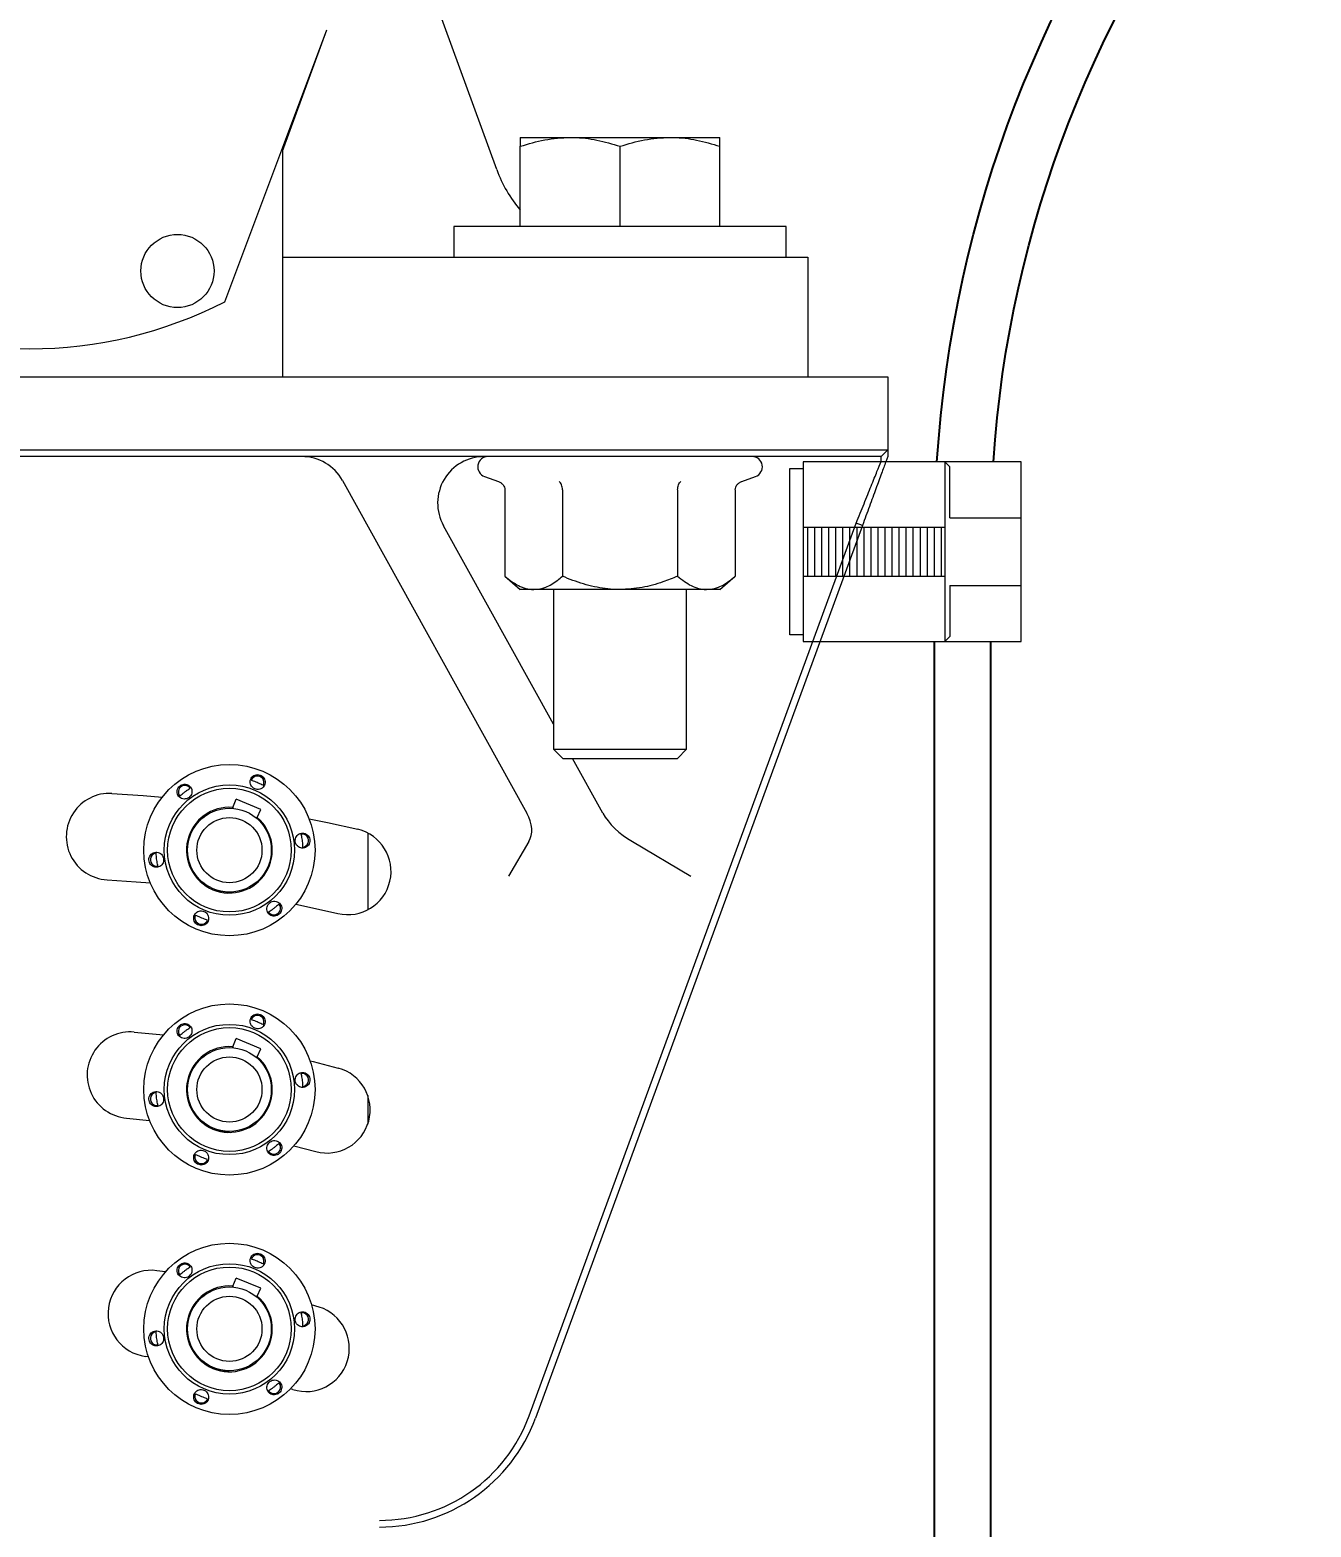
# Model space of a CAD drawing. Header units: feet. Extents: x -17 to 453, y -41 to 31.
# Drawn here: x 60.3412 to 60.6737, y -5.7422 to -5.3535 of the extents above; entities that cross this region are included whole.
import ezdxf
from ezdxf.enums import TextEntityAlignment as Align

# ---------------------------------------------------------------- set-up
doc = ezdxf.new("R2018")
doc.units = ezdxf.units.FT
doc.header["$MEASUREMENT"] = 0
for name, color, linetype in [('E-DETL', 1, 'Continuous'), ('G-ANNO-TEXT', 1, 'Continuous'), ('S-TRACKER TABLE', 252, 'Continuous'), ('STRINGS', 30, 'Continuous')]:
    doc.layers.add(name, color=color, linetype=linetype)
doc.styles.add('NEI-A', font='arial.ttf')
doc.styles.get("Standard").update_dxf_attribs({"font": 'arial.ttf'})

# ---------------------------------------------------------------- blocks, each defined once
blk = doc.blocks.new('DETAIL_TITLE')
at = {"style": 'NEI-A', "flags": 8}
blk.add_attdef('#', text='', height=0.2, dxfattribs=at).set_placement((0.5922, -0.5109), align=Align.MIDDLE_CENTER)
at = {"lineweight": 30, "style": '', "flags": 104}
blk.add_attdef('DETAIL_TITLE', text='', height=0.2, dxfattribs=at).set_placement((0.909896588761212, -0.5251383791434918), align=Align.BOTTOM_LEFT)
at = {"style": 'NEI-A'}
for tag, p in [('SCALE:', (0.9386493124493107, -0.7379200523425924)), ('1"_=_', (1.547398728572484, -0.7379200523425924))]:
    blk.add_attdef(tag, text='', height=0.1, dxfattribs=at).set_placement(p, align=Align.BOTTOM_LEFT)

msp = doc.modelspace()

# ---------------------------------------------------------------- hatches: boundary and pattern name
at = {"layer": 'E-DETL', "linetype": 'Continuous', "lineweight": 0}
h = msp.add_hatch(dxfattribs=at)
h.set_pattern_fill('ANSI31', color=10, scale=0.01461418092242915, angle=225)
h.set_pattern_definition([(270, (58.39113512330738, -0.666932791662532), (0.001826772615303644, -7.41197689068211e-19), [])])
h.paths.add_polyline_path([(60.54186481328389, -5.482638057782981), (60.54186481328389, -5.495330305895933), (60.57866702431036, -5.495330305895933), (60.57866702431036, -5.482638057782981)])

# ---------------------------------------------------------------- linework, layer by layer
at = {"layer": 'E-DETL', "color": 10, "linetype": 'Continuous', "lineweight": 0}
for points in [[(60.54186481328389, -5.510593931002545), (60.53843084242519, -5.510593931002545), (60.53843084242519, -5.467374432676368), (60.54186481328389, -5.467374432676368)], [(60.57866702431036, -5.465688841398637), (60.57866702431036, -5.512279522280277)], [(60.5799343482518, -5.480237303159107), (60.5799343482518, -5.466919815251916), (60.57866702431036, -5.465688841398637)], [(60.54186481328389, -5.482638057782981), (60.57866702431036, -5.482638057782981)], [(60.5799343482518, -5.480237303159107), (60.5984680023393, -5.480237303159107)], [(60.54186481328389, -5.495330305895933), (60.57866702431036, -5.495330305895933)], [(60.5799343482518, -5.497731060519807), (60.5799343482518, -5.511048548426998), (60.57866702431036, -5.512279522280277)], [(60.5799343482518, -5.497731060519807), (60.5984680023393, -5.497731060519807)]]:
    msp.add_lwpolyline(points, dxfattribs=at)
msp.add_lwpolyline([(60.54186481328389, -5.465688841398637), (60.54186481328389, -5.512279522280277), (60.5984680023393, -5.512279522280277), (60.5984680023393, -5.465688841398637)], close=True, dxfattribs=at)
at = {"layer": 'S-TRACKER TABLE', "linetype": 'Continuous', "lineweight": 15}
for p, q in [((60.46234234691562, -5.389801845457218), (60.44680059497631, -5.347101232944532)), ((60.39172850165968, -5.424105112910802), (60.41819840215058, -5.353546800555372)), ((60.40674526952782, -5.385014023816887), (60.41819840215058, -5.353546800555372)), ((60.46845210300972, -5.381446994166661), (60.52023406117586, -5.381446994166661)), ((60.40674526952782, -5.385014023816887), (60.40674526952782, -5.443585343965746)), ((60.46845210300972, -5.404576268814944), (60.46845210300972, -5.383759483146484)), ((60.49434308209278, -5.404576268814944), (60.49434308209278, -5.383759483146484)), ((60.52023406117586, -5.404576268814944), (60.52023406117586, -5.383759483146484)), ((60.45119145028843, -5.404576268814944), (60.45119145028843, -5.412516169066204)), ((60.53749471389715, -5.404576268814944), (60.45119145028843, -5.404576268814944)), ((60.53749471389715, -5.412516169066204), (60.53749471389715, -5.404576268814944)), ((60.40674526952782, -5.412516169066204), (60.54310442603321, -5.412516169066204)), ((60.54310442603321, -5.412516169066204), (60.54310442603321, -5.443585343965746)), ((60.11849236907148, -5.443585343965746), (60.56381720929957, -5.443585343965746)), ((60.56381720929957, -5.443585343965746), (60.56381720929957, -5.464298127232108)), ((60.11849236907148, -5.462572061960948), (60.56381720929957, -5.462572061960948)), ((60.56209114402601, -5.464298127232108), (60.12021843434299, -5.464298127232108)), ((60.56209114402601, -5.464298127232108), (60.56381720929957, -5.462572061960948)), ((60.56209114402601, -5.465588908763247), (60.56209114402601, -5.464298127232108)), ((60.56381720929957, -5.464298127232108), (60.56330498972962, -5.46569637117553)), ((60.56209113874846, -5.465588914674571), (60.56330498972962, -5.46569637117553)), ((60.42227817032747, -5.47052289279305), (60.4701455833635, -5.556877991832393)), ((60.45916182571352, -5.469476323048937), (60.46276346731732, -5.47078721338642)), ((60.52592269686838, -5.47078721338642), (60.52952433847204, -5.469476323048937)), ((60.4644467546059, -5.472945048189275), (60.4644467546059, -5.49536730213165)), ((60.47939491834941, -5.472945048189275), (60.47939491834941, -5.49536730213165)), ((60.50929124583629, -5.472945048189275), (60.50929124583629, -5.49536730213165)), ((60.52423940957966, -5.472945048189275), (60.52423940957966, -5.49536730213165)), ((60.47708242937149, -5.533789443190742), (60.44850715049606, -5.482238275480804)), ((60.47076473612793, -5.713292425154768), (60.55565586595856, -5.481558779953757)), ((60.55727660372582, -5.482152505825423), (60.47238547389725, -5.713886151024521)), ((60.55727660372582, -5.482152505825423), (60.55565586595856, -5.481558779953757)), ((60.4644467546059, -5.49536730213165), (60.46845210300972, -5.498819432676841)), ((60.52023406117586, -5.498819432676841), (60.52423940957966, -5.49536730213165)), ((60.52023406117586, -5.498819432676841), (60.46845210300972, -5.498819432676841)), ((60.47708242937149, -5.498819432676841), (60.47708242937149, -5.540289876905338)), ((60.51160373481407, -5.540289876905338), (60.51160373481407, -5.498819432676841)), ((60.47708242937149, -5.540289876905338), (60.47945404305548, -5.542661490589571)), ((60.47708242937149, -5.540289876905338), (60.51160373481407, -5.540289876905338)), ((60.50923212113008, -5.542661490589571), (60.51160373481407, -5.540289876905338)), ((60.47945404305548, -5.542661490589571), (60.50923212113008, -5.542661490589571)), ((60.48988062086819, -5.556877991832393), (60.48200028555036, -5.542661490589571)), ((60.39380225530689, -5.555368162549864), (60.39467361618298, -5.553266863653804)), ((60.40105127561645, -5.555911534013428), (60.39467361618298, -5.553266863653804)), ((60.39380225530689, -5.555368162549864), (60.39369780608476, -5.555620043302467)), ((60.40017991474024, -5.558012832911402), (60.40105127561645, -5.555911534013428)), ((60.40017991474024, -5.558012832911402), (60.40007546551809, -5.558264713664004)), ((60.42883890501271, -5.562024000853699), (60.42883890501271, -5.581940599462182)), ((60.47064858687385, -5.564266664601356), (60.46538235121872, -5.573206958649068)), ((60.49756883374582, -5.564266664601356), (60.51274644122907, -5.573206958649068)), ((60.39380225530689, -5.61750651234895), (60.39467361618298, -5.615405213452889)), ((60.40105127561645, -5.618049883812513), (60.39467361618298, -5.615405213452889)), ((60.39380225530689, -5.61750651234895), (60.39369780608476, -5.617758393101552)), ((60.40017991474024, -5.620151182710965), (60.40105127561645, -5.618049883812513)), ((60.40017991474024, -5.620151182710965), (60.40007546551809, -5.620403063463567)), ((60.42883890501271, -5.630161099704408), (60.42883890501271, -5.637607289848928)), ((60.36624037475491, -5.636034213154794), (60.37221006955042, -5.636622832326924)), ((60.4096499317576, -5.643252959948394), (60.41534566234679, -5.644719777847837)), ((60.37635458097884, -5.675949103950213), (60.37413439032352, -5.6756404604513)), ((60.39380225530689, -5.679644862148512), (60.39467361618298, -5.677543563252453)), ((60.40105127561645, -5.680188233612077), (60.39467361618298, -5.677543563252453)), ((60.39380225530689, -5.679644862148512), (60.39369780608476, -5.679896742901115)), ((60.40017991474024, -5.68228953251005), (60.40105127561645, -5.680188233612077)), ((60.40017991474024, -5.68228953251005), (60.40007546551809, -5.682541413262653)), ((60.4162421974135, -5.685095098672503), (60.41425639136253, -5.684472245983381)), ((60.37192657618795, -5.697985729160722), (60.37114537065872, -5.69787933823737)), ((60.40943684707146, -5.706477080116375), (60.40882423444086, -5.706283063212095))]:
    msp.add_line(p, q, dxfattribs=at)
at = {"layer": 'S-TRACKER TABLE', "linetype": 'Continuous', "lineweight": 15, "flags": 128}
for points in [[(60.36245454076786, -5.551755304298955), (60.37050482977487, -5.552307829737428), (60.37546353149398, -5.552736148469005)], [(60.41360730177041, -5.5583070793754), (60.41837967885972, -5.559293119716322), (60.42625222262294, -5.561063851819244)], [(60.36116236409433, -5.574156915919112), (60.36872427202275, -5.57467592169491), (60.37241246036753, -5.574989290643597)], [(60.38903824172664, -5.576895822230283), (60.39131690302608, -5.577220590693256), (60.39368992365695, -5.577575204431597)], [(60.41016650445663, -5.58050330169903), (60.41369473215597, -5.581237440124964), (60.42108967798193, -5.582900748498552)], [(60.36820795816723, -5.613681796298335), (60.37490595871455, -5.614345095050271), (60.37580907366282, -5.614445835514118)], [(60.41388549821758, -5.621188690303784), (60.4146456675148, -5.621374110226374), (60.42116481019812, -5.623048611705499)], [(60.38873902057202, -5.638917363732298), (60.39098262852231, -5.639305003922484), (60.39333819764312, -5.639731820014111)], [(60.39280081012345, -5.701876580196013), (60.3904788016229, -5.701342288193767), (60.38829386219008, -5.700863083557459)]]:
    msp.add_lwpolyline(points, dxfattribs=at)
at = {"layer": 'S-TRACKER TABLE', "linetype": 'Continuous', "lineweight": 15}
for centre, radius in [((60.37944754724931, -5.416123645485981), 0.009493358997112348), ((60.3929367473516, -5.566467589530302), 0.02222309037960354), ((60.3929367473516, -5.566467589530302), 0.01691543966758089), ((60.3929367473516, -5.566467589530302), 0.0160524070314799), ((60.3929367473516, -5.566467589530302), 0.01087421121487404), ((60.3929367473516, -5.566467589530302), 0.008457719833790787), ((60.3929367473516, -5.628605939329866), 0.02222309037960354), ((60.3929367473516, -5.628605939329866), 0.01691543966758089), ((60.3929367473516, -5.628605939329866), 0.0160524070314799), ((60.3929367473516, -5.628605939329866), 0.01087421121487404), ((60.3929367473516, -5.628605939329866), 0.008457719833790787), ((60.3929367473516, -5.690744289128951), 0.02222309037960375), ((60.3929367473516, -5.690744289128951), 0.01691543966758112), ((60.3929367473516, -5.690744289128951), 0.01605240703148012), ((60.3929367473516, -5.690744289128951), 0.01087421121487404), ((60.3929367473516, -5.690744289128951), 0.008457719833790787)]:
    msp.add_circle(centre, radius, dxfattribs=at)
for centre, radius, start, end in [((60.49478176290179, -5.37799486362147), 0.03452130544404383, 200.0000000000446, 220.2965265954453), ((60.34115478918558, -5.325505381091854), 0.1108133904753824, 242.8458337214527, 297.1541662785277), ((60.41171061540862, -5.476380584136927), 0.01208245690541721, 29.00000000003535, 89.99998127603165), ((60.45907470541695, -5.476380584136927), 0.01208245690541523, 90, 208.9999921694919), ((60.46007488134794, -5.466967723311636), 0.002669596079872753, 90, 249.9999999998999), ((60.52861128283763, -5.466967723311636), 0.002669596079872753, 290.0000000001001, 90), ((60.38138432760874, -5.551399840584596), 0.001716616637108614, 36.2727152139374, 218.6819376133624), ((60.40020959084583, -5.548929026086597), 0.001716616637121746, 336.2727152139946, 158.6819376150223), ((60.36180845243103, -5.562956110108794), 0.01121942426931486, 86.69870533714243, 266.6987053371424), ((60.3929367473516, -5.566467589530302), 0.01113312100569097, 85.54122864316373, 49.4134241850363), ((60.42367095030244, -5.57198230015794), 0.01121942426931414, 256.6987053368528, 76.69870533685277), ((60.41176201058666, -5.563996775032304), 0.001716616637103264, 276.2727152141172, 98.68193761388804), ((60.37411148411451, -5.568938404028301), 0.001716616637094285, 96.2727152141172, 278.6819376132163), ((60.40448916709244, -5.581535338476488), 0.001716616637094639, 216.2727152147733, 38.68193761335935), ((60.38566390385738, -5.584006152974486), 0.001716616637078465, 156.2727152139367, 338.6819376125671), ((60.38138432760874, -5.613538190383681), 0.001716616637108614, 36.2727152139374, 218.6819376133624), ((60.40020959084583, -5.611067375885682), 0.001716616637121746, 336.2727152139946, 158.6819376150223), ((60.36722416646215, -5.624858004727521), 0.01121942426931485, 84.96947471693431, 264.9694747169344), ((60.3929367473516, -5.628605939329866), 0.01113312100569097, 85.54122864316373, 49.4134241850363), ((60.41825523627347, -5.633884194776669), 0.01121942426931431, 254.9694747169493, 74.96947471694934), ((60.41176201058666, -5.626135124831389), 0.001716616637103264, 276.2727152141172, 98.68193761388804), ((60.37411148411451, -5.631076753827864), 0.001716616637094285, 96.2727152141172, 278.6819376132163), ((60.40448916709244, -5.643673688275573), 0.001716616637095006, 216.2727152147733, 38.68193761335935), ((60.38566390385738, -5.646144502773572), 0.001716616637078465, 156.2727152139367, 338.6819376125671), ((60.38138432760874, -5.675676540183244), 0.001716616637108614, 36.2727152139374, 218.6819376133624), ((60.40020959084583, -5.673205725684767), 0.001716616637121746, 336.2727152139946, 158.6819376150223), ((60.37263988049111, -5.686759899344334), 0.01121942426931475, 82.34502732363981, 262.3450273236398), ((60.3929367473516, -5.690744289128951), 0.01113312100569232, 85.54122864316373, 49.4134241850363), ((60.41283952224248, -5.695786089395396), 0.01121942426931491, 252.3450273236045, 72.34502732360447), ((60.41176201058666, -5.688273474630953), 0.001716616637103846, 276.2727152141172, 98.68193761388804), ((60.37411148411451, -5.693215103626949), 0.001716616637095449, 96.2727152141172, 278.6819376132163), ((60.40448916709244, -5.705812038074658), 0.001716616637094639, 216.2727152147733, 38.68193761335935), ((60.38566390385738, -5.708282852573135), 0.001716616637078465, 156.2727152139367, 338.6819376125671), ((60.43186702968529, -5.699043004251033), 0.04142556653285304, 270, 339.8806706680657), ((60.43186702968529, -5.699043004251033), 0.04315163180505543, 270, 339.8806706680657)]:
    msp.add_arc(centre, radius, start, end, dxfattribs=at)
for centre, start_param, end_param in [((60.45633105711073, -5.556877991832393), 6.233566336539814, 6.971381396660267), ((60.50369514712108, -5.556877991832393), 3.829788743070478, 4.567603803190918)]:
    msp.add_ellipse(centre, major_axis=(0.01453736090766605, -0.006976464312742911), ratio=0.5836000698999999, start_param=start_param, end_param=end_param, dxfattribs=at)
for points, knots in [([(60.46845210300995, -5.383759483145528), (60.47055450742309, -5.38311314706602), (60.47479786320301, -5.381808624528673), (60.47918440022775, -5.381568265433789), (60.48139759255156, -5.381446994166661)], [0, 0, 0, 0, 0.4954579634770058, 1, 1, 1, 1]), ([(60.46845210300995, -5.381446994166661), (60.46845210300995, -5.381477142798116), (60.46845210300995, -5.381554930991151), (60.46845210300995, -5.382280541988432), (60.46845210300995, -5.383264691487113), (60.46845210300995, -5.383759483145528)], [0, 0, 0, 0, 0.2393570254827091, 0.6175786306515236, 1, 1, 1, 1]), ([(60.48139759255156, -5.381446994166661), (60.48170450213368, -5.381449756371242), (60.48402827456232, -5.38147067046076), (60.48840957008873, -5.381975746277569), (60.49235319947923, -5.383161283128559), (60.49434308209302, -5.383759483145528)], [0, 0, 0, 0, 0.0701036762345476, 0.5307914755617215, 1, 1, 1, 1]), ([(60.49434308209302, -5.383759483145528), (60.49644548650605, -5.38311314706602), (60.50068884228607, -5.381808624528673), (60.50507537931082, -5.381568265433789), (60.5072885716345, -5.381446994166661)], [0, 0, 0, 0, 0.4954579634770071, 1, 1, 1, 1]), ([(60.5072885716345, -5.381446994166661), (60.50759548121675, -5.381449756371242), (60.50991925364538, -5.38147067046076), (60.51430054917181, -5.381975746277569), (60.5182441785623, -5.383161283128559), (60.5202340611761, -5.383759483145528)], [0, 0, 0, 0, 0.0701036762345447, 0.5307914755617192, 1, 1, 1, 1]), ([(60.5202340611761, -5.383759483145528), (60.5202340611761, -5.383269344300908), (60.5202340611761, -5.382284495299403), (60.5202340611761, -5.381555459020127), (60.5202340611761, -5.381477154279119), (60.5202340611761, -5.381446994166661)], [0, 0, 0, 0, 0.3785559676729287, 0.7606425633437229, 1, 1, 1, 1]), ([(60.55565586595759, -5.481558779955671), (60.55633999041808, -5.479861047258143), (60.5577004217773, -5.47648498203214), (60.55956235245014, -5.47186438842204), (60.56113420975777, -5.467963645878735), (60.56177448460895, -5.466374732277715), (60.56209114313194, -5.465588908762291)], [0, 0, 0, 0, 0.2559951031753194, 0.5090649235493406, 0.7571999337690541, 1, 1, 1, 1]), ([(60.56330498972915, -5.46569637117553), (60.56296002548504, -5.466638045787545), (60.56226442838071, -5.468536869055814), (60.56078231982839, -5.472582691253122), (60.55909410148097, -5.477191146721991), (60.55788399936266, -5.480494452679963), (60.55727660372594, -5.48215250582686)], [0, 0, 0, 0, 0.2447755266259488, 0.493573320762103, 0.7458054567236364, 1, 1, 1, 1]), ([(60.46276346731791, -5.470787213387377), (60.46276739931601, -5.470788650990325), (60.46301041979376, -5.470877503263273), (60.46346967459667, -5.471119542568935), (60.4640034353213, -5.471633340820137), (60.46437166384146, -5.47225864647849), (60.46442169007193, -5.472715934268768), (60.46444675460674, -5.472945048188318)], [0, 0, 0, 0, 0.0043322389972894, 0.2677577054065824, 0.5287361130136675, 0.7638836665629358, 1, 1, 1, 1]), ([(60.47939491834988, -5.472945048188318), (60.47938238608248, -5.472715934268768), (60.47935737296731, -5.47225864647849), (60.47917325870716, -5.471633340820137), (60.47890637834479, -5.471119542568935), (60.47867675094334, -5.470877503263273), (60.47855524070458, -5.470788650990325), (60.47855327470552, -5.470787213387377)], [0, 0, 0, 0, 0.2361163334370651, 0.4712638869863364, 0.7322422945934273, 0.9956677610027216, 1, 1, 1, 1]), ([(60.50929124583617, -5.472945048188318), (60.50930377810357, -5.472715934268768), (60.50932879121886, -5.47225864647849), (60.50951290547889, -5.471633340820137), (60.50977978584126, -5.471119542568935), (60.51000941324271, -5.470877503263273), (60.5101309234816, -5.470788650990325), (60.51013288948064, -5.470787213387377)], [0, 0, 0, 0, 0.2361163334370752, 0.4712638869863505, 0.7322422945934376, 0.9956677610026992, 1, 1, 1, 1]), ([(60.52423940957942, -5.472945048188318), (60.52426447411423, -5.472715934268768), (60.52431450034459, -5.47225864647849), (60.52468272886475, -5.471633340820137), (60.5252164895895, -5.471119542568935), (60.52567574439229, -5.470877503263273), (60.52591876487004, -5.470788650990325), (60.52592269686814, -5.470787213387377)], [0, 0, 0, 0, 0.2361163334370608, 0.4712638869863134, 0.732242294593417, 0.995667761002726, 1, 1, 1, 1]), ([(60.46444675460674, -5.495367302132129), (60.46560889651219, -5.496274051412781), (60.46797551799996, -5.49812058351196), (60.4705601656878, -5.498813063859426), (60.47188569171951, -5.498819268176097), (60.47192083647826, -5.498819432676363)], [0, 0, 0, 0, 0.4843415046605006, 0.9863279233884044, 1, 1, 1, 1]), ([(60.47192083647826, -5.498819432676363), (60.47296699898376, -5.498688078761238), (60.47509713727925, -5.49842062317666), (60.47757391986897, -5.496872285952666), (60.47898451866986, -5.495706481370472), (60.47939491834988, -5.495367302132129)], [0, 0, 0, 0, 0.4062904205538232, 0.8272661076719278, 1, 1, 1, 1]), ([(60.49434308209302, -5.498819432676363), (60.49400070887644, -5.498815755207073), (60.4917607575875, -5.4987916956387), (60.48758052899596, -5.498224810711836), (60.48296226313207, -5.496844045108386), (60.48027680392138, -5.495732368702083), (60.47939491834988, -5.495367302132129)], [0, 0, 0, 0, 0.0665322929150232, 0.4352825748861583, 0.8145508420879625, 1, 1, 1, 1]), ([(60.50929124583617, -5.495367302132129), (60.50802565614133, -5.49588018302186), (60.50503127886907, -5.497093655986807), (60.5000414358239, -5.49849265130236), (60.49625851043164, -5.498709589319311), (60.49434308209302, -5.498819432676363)], [0, 0, 0, 0, 0.2654599131461192, 0.6280764878250853, 1, 1, 1, 1]), ([(60.50929124583617, -5.495367302132129), (60.51045338774173, -5.496274051412781), (60.5128200092295, -5.49812058351196), (60.51540465691735, -5.498813063859426), (60.51673018294892, -5.498819268176097), (60.51676532770779, -5.498819432676363)], [0, 0, 0, 0, 0.4843415046605025, 0.9863279233884074, 1, 1, 1, 1]), ([(60.51676532770779, -5.498819432676363), (60.5178114902133, -5.498688078761238), (60.5199416285088, -5.49842062317666), (60.52241841109851, -5.496872285952666), (60.5238290098994, -5.495706481370472), (60.52423940957942, -5.495367302132129)], [0, 0, 0, 0, 0.406290420553818, 0.8272661076719217, 1, 1, 1, 1]), ([(60.382452678362, -5.552793283800975), (60.38261437676857, -5.552642546808627), (60.38293778735084, -5.552341059987832), (60.38320069034711, -5.551721682114479), (60.38325560245168, -5.551064159087661), (60.38308500730409, -5.550428310582311), (60.38271317511456, -5.549889770851291), (60.38218193176547, -5.549506389344537), (60.38155050739425, -5.54932043919333), (60.38088861059859, -5.549353165325617), (60.3802703052049, -5.549602436352681), (60.37976599947487, -5.550041564827957), (60.3794338873744, -5.550621286031818), (60.37931226643289, -5.551275167838671), (60.3794144263212, -5.551927893482168), (60.37972740820331, -5.552505068068203), (60.38021428691623, -5.552942000963259), (60.38082082720211, -5.553191839011834), (60.38147754335463, -5.553224613597933), (60.38204235561486, -5.553069438663194), (60.38233818566479, -5.552870339521943), (60.382452678362, -5.552793283800975)], [0, 0, 0, 0, 0.0539771574999943, 0.1079589113222427, 0.1618275883103501, 0.215441433050547, 0.2688543248475331, 0.322206917457818, 0.3756451070096404, 0.4292594345403518, 0.4830634949162091, 0.5370028190472276, 0.5909798466105596, 0.6448851972362932, 0.6986307815521383, 0.7521813678095743, 0.8055769428553334, 0.8589321040257002, 0.9123990719245691, 0.9660965255964364, 1, 1, 1, 1]), ([(60.39953700899694, -5.550550966585897), (60.39974840026514, -5.550615633017629), (60.40017120080188, -5.550744971387132), (60.4008390492728, -5.55066296312423), (60.40143593697002, -5.550381756888426), (60.40190130035464, -5.549916092903972), (60.40218177334825, -5.549324806916141), (60.40224816979799, -5.548673045927099), (60.40209349516681, -5.548033241305363), (60.40173420510706, -5.547476384932189), (60.40120917736833, -5.547065552267317), (60.40057672808842, -5.54684837493123), (60.39990861874838, -5.546850618017363), (60.3992815300218, -5.547072232095776), (60.39876733297694, -5.547487067976227), (60.39842397606432, -5.548046705529647), (60.39828902043375, -5.548686821311239), (60.39837592447978, -5.549337019631732), (60.39867589893163, -5.549922139795878), (60.39909269049754, -5.550333694094435), (60.39941303043682, -5.550490340862198), (60.39953700899694, -5.550550966585897)], [0, 0, 0, 0, 0.0539771574984374, 0.1079589113225989, 0.161827588310189, 0.2154414330514569, 0.268854324847958, 0.3222069174571724, 0.3756451070096939, 0.4292594345437629, 0.4830634949160176, 0.5370028190478968, 0.5909798466113908, 0.6448851972390439, 0.6986307815499812, 0.7521813678116317, 0.8055769428550512, 0.8589321040269767, 0.9123990719237964, 0.9660965255981449, 1, 1, 1, 1]), ([(60.39861043083988, -5.548304958816612), (60.39877355512724, -5.548357031617937), (60.39909990945988, -5.548461210980782), (60.39975836117462, -5.548699178876753), (60.40044636948014, -5.548978713753931), (60.4010991188627, -5.549274583353856), (60.40153621714934, -5.549492010412512), (60.40172895661937, -5.549592560258416), (60.40178110372889, -5.549619764773558)], [0, 0, 0, 0, 0.1864188956319331, 0.3729586518144541, 0.5591712489445643, 0.7450009257568373, 0.9310080873921074, 1, 1, 1, 1]), ([(60.38004428949802, -5.552472720139103), (60.38017094801056, -5.552357486762917), (60.38042434715169, -5.552126945301728), (60.38095965925228, -5.551675693337686), (60.38154574770948, -5.551219628105257), (60.38212835299066, -5.550802265357807), (60.38253519949026, -5.550532440666898), (60.38271864794629, -5.550415798312754), (60.38276828130232, -5.55038423984875)], [0, 0, 0, 0, 0.1864188956321753, 0.3729586518100937, 0.5591712489354058, 0.7450009257566337, 0.9310080873867366, 1, 1, 1, 1]), ([(60.41002107798606, -5.564225272315224), (60.41007077084768, -5.564440675739304), (60.41017016080229, -5.564871500929602), (60.41057510627681, -5.565408870539575), (60.41111708186946, -5.56578518733059), (60.41175304040169, -5.565955371851964), (60.41240534558482, -5.565902625595632), (60.41300298538351, -5.565634246112865), (60.41347973512381, -5.565180391642336), (60.4137823418597, -5.564590809136396), (60.41387561951456, -5.563930705444459), (60.41374747596481, -5.563274399633575), (60.41341147872512, -5.562696921515847), (60.41290601094002, -5.562264653787407), (60.41228965400686, -5.562026764023883), (60.41163331521227, -5.562009226992226), (60.41101148086865, -5.562212409878283), (60.41049184462892, -5.5626127701502), (60.41013510292825, -5.563165115728248), (60.40998708223381, -5.563731844961064), (60.41001159212314, -5.564087590870558), (60.41002107798606, -5.564225272315224)], [0, 0, 0, 0, 0.0539771575006387, 0.1079589113257098, 0.1618275883102339, 0.2154414330542059, 0.2688543248484503, 0.3222069174617402, 0.3756451070116558, 0.4292594345470265, 0.4830634949184764, 0.5370028190494304, 0.590979846614462, 0.6448851972400148, 0.6986307815555869, 0.7521813678136318, 0.8055769428558357, 0.8589321040294678, 0.9123990719242502, 0.9660965255994642, 1, 1, 1, 1]), ([(60.41150288869301, -5.562299828207812), (60.41153935446792, -5.562467134385323), (60.41161230965943, -5.562801855209356), (60.41173544927358, -5.563491075069368), (60.41183736912177, -5.564226675178498), (60.41190751322318, -5.564939907525873), (60.41193776501019, -5.565427159275439), (60.4119470560242, -5.565644351475965), (60.41194956977782, -5.56570311445511)], [0, 0, 0, 0, 0.1864188956328933, 0.3729586518158136, 0.5591712489419761, 0.7450009257532092, 0.9310080873899792, 1, 1, 1, 1]), ([(60.37585241671619, -5.568709906745381), (60.37580272385455, -5.5684945033213), (60.37570333390008, -5.568063678131003), (60.37529838842543, -5.567526308520551), (60.37475641283278, -5.567149991729536), (60.37412045430057, -5.566979807208641), (60.37346814911756, -5.567032553464973), (60.37287050931874, -5.567300932947261), (60.37239375957856, -5.56775478741779), (60.37209115284266, -5.56834436992373), (60.37199787518769, -5.569004473615666), (60.37212601873756, -5.569660779426552), (60.37246201597713, -5.570238257544757), (60.37296748376222, -5.570670525273197), (60.37358384069537, -5.570908415036244), (60.3742401794901, -5.570925952068379), (60.37486201383359, -5.570722769182321), (60.37538165007334, -5.570322408910405), (60.37573839177412, -5.569770063332356), (60.37588641246843, -5.569203334099062), (60.37586190257923, -5.568847588190047), (60.37585241671619, -5.568709906745381)], [0, 0, 0, 0, 0.0539771574999821, 0.107958911325705, 0.1618275883120732, 0.2154414330537291, 0.26885432484876, 0.3222069174608733, 0.3756451070085459, 0.4292594345427647, 0.4830634949167765, 0.5370028190478939, 0.5909798466120335, 0.6448851972360731, 0.6986307815525047, 0.7521813678092616, 0.8055769428531355, 0.8589321040302443, 0.9123990719231312, 0.9660965255967736, 1, 1, 1, 1]), ([(60.37437060600936, -5.570635350852792), (60.37433414023445, -5.570468044675282), (60.37426118504294, -5.57013332385077), (60.37413804542879, -5.569444103990757), (60.3740361255806, -5.568708503882107), (60.37396598147919, -5.567995271534254), (60.37393572969205, -5.567508019784688), (60.37392643867804, -5.567290827584641), (60.37392392492455, -5.567232064605016)], [0, 0, 0, 0, 0.1864188956290444, 0.3729586518118317, 0.5591712489408989, 0.7450009257611311, 0.9310080873887012, 1, 1, 1, 1]), ([(60.40342081634036, -5.580141895259151), (60.4032591179338, -5.580292632251499), (60.40293570735153, -5.580594119072295), (60.40267280435512, -5.581213496945647), (60.40261789225056, -5.581871019972465), (60.40278848739828, -5.582506868477815), (60.4031603195877, -5.583045408209315), (60.40369156293676, -5.583428789716068), (60.40432298730801, -5.583614739866796), (60.40498488410365, -5.583582013734508), (60.40560318949747, -5.583332742707444), (60.40610749522739, -5.582893614232647), (60.40643960732785, -5.582313893028787), (60.40656122826948, -5.581660011221455), (60.40645906838117, -5.581007285577958), (60.40614608649906, -5.580430110992402), (60.40565920778614, -5.579993178096868), (60.40505266750026, -5.57974334004877), (60.40439595134774, -5.579710565462193), (60.40383113908752, -5.579865740396932), (60.40353530903745, -5.580064839538663), (60.40342081634036, -5.580141895259151)], [0, 0, 0, 0, 0.0539771574957133, 0.1079589113237499, 0.1618275883091378, 0.2154414330522195, 0.2688543248469803, 0.3222069174594446, 0.3756451070057217, 0.429259434540994, 0.4830634949175728, 0.53700281904668, 0.5909798466119307, 0.6448851972343929, 0.6986307815529826, 0.7521813678104768, 0.805576942858254, 0.8589321040273017, 0.9123990719232296, 0.9660965255978272, 1, 1, 1, 1]), ([(60.40582920520424, -5.580462458921024), (60.4057025466918, -5.58057769229721), (60.40544914755068, -5.580808233758877), (60.40491383545007, -5.581259485722918), (60.40432774699276, -5.581715550954869), (60.4037451417116, -5.58213291370232), (60.40333829521197, -5.582402738393228), (60.40315484675608, -5.582519380747851), (60.40310521340004, -5.582550939211854)], [0, 0, 0, 0, 0.1864188956259212, 0.3729586518134761, 0.5591712489399537, 0.7450009257623309, 0.9310080873903116, 1, 1, 1, 1]), ([(60.3863364857053, -5.58238421247423), (60.38612509443723, -5.582319546042976), (60.38570229390038, -5.582190207672995), (60.38503444542957, -5.582272215935896), (60.38443755773234, -5.582553422172178), (60.38397219434772, -5.583019086156154), (60.38369172135413, -5.583610372143985), (60.38362532490439, -5.584262133133505), (60.38377999953545, -5.584901937754762), (60.3841392895952, -5.585458794128416), (60.38466431733391, -5.585869626793287), (60.38529676661382, -5.586086804128897), (60.38596487595386, -5.586084561043242), (60.38659196468058, -5.58586294696435), (60.38710616172543, -5.585448111084378), (60.38744951863794, -5.584888473530478), (60.38758447426861, -5.584248357748887), (60.38749757022246, -5.583598159428873), (60.38719759577062, -5.583013039264247), (60.38678080420482, -5.58260148496617), (60.38646046426555, -5.582444838198407), (60.3863364857053, -5.58238421247423)], [0, 0, 0, 0, 0.0539771574977708, 0.1079589113213644, 0.1618275883095292, 0.2154414330499008, 0.2688543248462108, 0.3222069174598887, 0.3756451070092306, 0.4292594345412266, 0.483063494916709, 0.5370028190475402, 0.5909798466124847, 0.6448851972361712, 0.6986307815513202, 0.7521813678096221, 0.8055769428575802, 0.8589321040263926, 0.9123990719219036, 0.9660965255963514, 1, 1, 1, 1]), ([(60.38726306386235, -5.584630220243514), (60.38709993957502, -5.58457814744219), (60.38677358524237, -5.584473968079345), (60.38611513352774, -5.584236000183373), (60.38542712522224, -5.583956465306674), (60.38477437583967, -5.583660595706749), (60.3843372775529, -5.583443168648093), (60.38414453808301, -5.58334261880171), (60.38409239097348, -5.583315414286568)], [0, 0, 0, 0, 0.1864188956221798, 0.3729586518109031, 0.5591712489385298, 0.7450009257557579, 0.9310080873951064, 1, 1, 1, 1]), ([(60.382452678362, -5.614931633600539), (60.38261437676857, -5.614780896608191), (60.38293778735084, -5.614479409787395), (60.38320069034711, -5.613860031914043), (60.38325560245168, -5.613202508887224), (60.38308500730409, -5.612566660381875), (60.38271317511456, -5.612028120650375), (60.38218193176547, -5.611644739143622), (60.38155050739425, -5.611458788992894), (60.38088861059859, -5.611491515125181), (60.3802703052049, -5.611740786152245), (60.37976599947487, -5.612179914627042), (60.3794338873744, -5.612759635830903), (60.37931226643289, -5.613413517638235), (60.3794144263212, -5.614066243281732), (60.37972740820331, -5.614643417867287), (60.38021428691623, -5.615080350762343), (60.38082082720211, -5.615330188810919), (60.38147754335463, -5.615362963397496), (60.38204235561486, -5.615207788462279), (60.38233818566479, -5.615008689321027), (60.382452678362, -5.614931633600539)], [0, 0, 0, 0, 0.0539771574999939, 0.1079589113222427, 0.1618275883103501, 0.2154414330505469, 0.2688543248475331, 0.3222069174578178, 0.3756451070096402, 0.4292594345403514, 0.4830634949162085, 0.5370028190472269, 0.5909798466105588, 0.6448851972362929, 0.6986307815521375, 0.7521813678095739, 0.8055769428553337, 0.8589321040257003, 0.9123990719245694, 0.9660965255964364, 1, 1, 1, 1]), ([(60.39953700899694, -5.612689316385461), (60.39974840026514, -5.612753982816714), (60.40017120080188, -5.612883321186695), (60.4008390492728, -5.612801312923315), (60.40143593697002, -5.612520106687512), (60.40190130035464, -5.612054442703536), (60.40218177334825, -5.611463156715705), (60.40224816979799, -5.610811395726185), (60.40209349516681, -5.610171591104928), (60.40173420510706, -5.609614734731275), (60.40120917736833, -5.609203902066403), (60.40057672808842, -5.608986724730793), (60.39990861874838, -5.608988967816927), (60.3992815300218, -5.609210581894861), (60.39876733297694, -5.609625417775312), (60.39842397606432, -5.610185055329211), (60.39828902043375, -5.610825171110803), (60.39837592447978, -5.611475369430817), (60.39867589893163, -5.612060489595442), (60.39909269049754, -5.612472043893519), (60.39941303043682, -5.612628690661283), (60.39953700899694, -5.612689316385461)], [0, 0, 0, 0, 0.0539771574984375, 0.107958911322599, 0.1618275883101891, 0.2154414330514567, 0.2688543248479582, 0.3222069174571727, 0.3756451070096938, 0.4292594345437631, 0.4830634949160178, 0.537002819047897, 0.590979846611391, 0.6448851972390439, 0.6986307815499819, 0.7521813678116319, 0.8055769428550515, 0.8589321040269772, 0.9123990719237964, 0.9660965255981452, 1, 1, 1, 1]), ([(60.39861043083988, -5.610443308615698), (60.39877355512724, -5.6104953814175), (60.39909990945988, -5.610599560780345), (60.39975836117462, -5.610837528676317), (60.40044636948014, -5.611117063553015), (60.4010991188627, -5.611412933152941), (60.40153621714934, -5.611630360211597), (60.40172895661937, -5.611730910057501), (60.40178110372889, -5.611758114572643)], [0, 0, 0, 0, 0.1864188956319335, 0.3729586518144535, 0.5591712489445643, 0.7450009257568373, 0.9310080873921074, 1, 1, 1, 1]), ([(60.38004428949802, -5.614611069938188), (60.38017094801056, -5.614495836562002), (60.38042434715169, -5.614265295100813), (60.38095965925228, -5.613814043136772), (60.38154574770948, -5.613357977904821), (60.38212835299066, -5.61294061515737), (60.38253519949026, -5.612670790466462), (60.38271864794629, -5.61255414811184), (60.38276828130232, -5.612522589647835)], [0, 0, 0, 0, 0.1864188956321737, 0.3729586518100939, 0.559171248935406, 0.7450009257566338, 0.9310080873867366, 1, 1, 1, 1]), ([(60.41002107798606, -5.626363622114309), (60.41007077084768, -5.626579025538389), (60.41017016080229, -5.627009850728687), (60.41057510627681, -5.627547220339139), (60.41111708186946, -5.627923537130153), (60.41175304040169, -5.628093721651049), (60.41240534558482, -5.628040975394717), (60.41300298538351, -5.62777259591195), (60.41347973512381, -5.627318741441421), (60.4137823418597, -5.62672915893596), (60.41387561951456, -5.626069055244023), (60.41374747596481, -5.625412749433139), (60.41341147872512, -5.624835271314932), (60.41290601094002, -5.624403003586493), (60.41228965400686, -5.624165113823446), (60.41163331521227, -5.62414757679131), (60.41101148086865, -5.624350759677369), (60.41049184462892, -5.624751119949285), (60.41013510292825, -5.625303465527333), (60.40998708223381, -5.625870194760628), (60.41001159212314, -5.626225940669643), (60.41002107798606, -5.626363622114309)], [0, 0, 0, 0, 0.0539771575006379, 0.1079589113257082, 0.1618275883102323, 0.2154414330542047, 0.2688543248484491, 0.3222069174617391, 0.3756451070116554, 0.4292594345470254, 0.4830634949184763, 0.5370028190494283, 0.5909798466144609, 0.6448851972400129, 0.6986307815555854, 0.7521813678136305, 0.8055769428558345, 0.8589321040294667, 0.9123990719242482, 0.9660965255994632, 1, 1, 1, 1]), ([(60.41150288869301, -5.624438178006897), (60.41153935446792, -5.624605484184408), (60.41161230965943, -5.62494020500892), (60.41173544927358, -5.625629424868932), (60.41183736912177, -5.626365024977583), (60.41190751322318, -5.627078257325437), (60.41193776501019, -5.627565509075001), (60.4119470560242, -5.627782701275049), (60.41194956977782, -5.627841464254195)], [0, 0, 0, 0, 0.1864188956328957, 0.3729586518158134, 0.5591712489419762, 0.7450009257532065, 0.9310080873899792, 1, 1, 1, 1]), ([(60.37585241671619, -5.630848256544466), (60.37580272385455, -5.630632853120386), (60.37570333390008, -5.630202027930088), (60.37529838842543, -5.629664658320115), (60.37475641283278, -5.6292883415291), (60.37412045430057, -5.629118157007726), (60.37346814911756, -5.629170903264058), (60.37287050931874, -5.629439282746825), (60.37239375957856, -5.629893137217354), (60.37209115284266, -5.630482719723294), (60.37199787518769, -5.631142823414752), (60.37212601873756, -5.631799129226115), (60.37246201597713, -5.632376607343843), (60.37296748376222, -5.632808875072282), (60.37358384069537, -5.633046764835329), (60.3742401794901, -5.633064301867464), (60.37486201383359, -5.632861118981406), (60.37538165007334, -5.63246075870949), (60.37573839177412, -5.631908413131442), (60.37588641246843, -5.631341683898626), (60.37586190257923, -5.630985937989132), (60.37585241671619, -5.630848256544466)], [0, 0, 0, 0, 0.053977157499983, 0.1079589113257051, 0.1618275883120738, 0.2154414330537294, 0.2688543248487603, 0.3222069174608727, 0.3756451070085453, 0.4292594345427649, 0.4830634949167766, 0.5370028190478939, 0.5909798466120344, 0.6448851972360737, 0.6986307815525051, 0.7521813678092621, 0.8055769428531355, 0.8589321040302442, 0.9123990719231304, 0.9660965255967748, 1, 1, 1, 1]), ([(60.37437060600936, -5.632773700651878), (60.37433414023445, -5.632606394474367), (60.37426118504294, -5.632271673650334), (60.37413804542879, -5.631582453790321), (60.3740361255806, -5.630846853681192), (60.37396598147919, -5.630133621333338), (60.37393572969205, -5.629646369584251), (60.37392643867804, -5.629429177383726), (60.37392392492455, -5.62937041440458)], [0, 0, 0, 0, 0.1864188956290443, 0.3729586518118314, 0.5591712489408985, 0.7450009257611304, 0.9310080873887032, 1, 1, 1, 1]), ([(60.40342081634036, -5.642280245058236), (60.4032591179338, -5.642430982051063), (60.40293570735153, -5.642732468871857), (60.40267280435512, -5.643351846744732), (60.40261789225056, -5.644009369772029), (60.40278848739828, -5.6446452182769), (60.4031603195877, -5.645183758008399), (60.40369156293676, -5.645567139515153), (60.40432298730801, -5.64575308966636), (60.40498488410365, -5.645720363534073), (60.40560318949747, -5.645471092507008), (60.40610749522739, -5.645031964031733), (60.40643960732785, -5.644452242827872), (60.40656122826948, -5.643798361021019), (60.40645906838117, -5.643145635377522), (60.40614608649906, -5.642568460791487), (60.40565920778614, -5.642131527896431), (60.40505266750026, -5.641881689847855), (60.40439595134774, -5.641848915261279), (60.40383113908752, -5.642004090196496), (60.40353530903745, -5.642203189337748), (60.40342081634036, -5.642280245058236)], [0, 0, 0, 0, 0.0539771574957126, 0.10795891132375, 0.1618275883091378, 0.2154414330522194, 0.268854324846981, 0.3222069174594452, 0.3756451070057221, 0.4292594345409942, 0.4830634949175729, 0.5370028190466815, 0.5909798466119313, 0.6448851972343934, 0.6986307815529831, 0.7521813678104773, 0.8055769428582542, 0.8589321040273019, 0.9123990719232296, 0.9660965255978275, 1, 1, 1, 1]), ([(60.40582920520424, -5.642600808720587), (60.4057025466918, -5.642716042096773), (60.40544914755068, -5.642946583557962), (60.40491383545007, -5.643397835522003), (60.40432774699276, -5.643853900754433), (60.4037451417116, -5.644271263501883), (60.40333829521197, -5.644541088192792), (60.40315484675608, -5.644657730546935), (60.40310521340004, -5.64468928901094)], [0, 0, 0, 0, 0.1864188956259197, 0.3729586518134763, 0.5591712489399537, 0.7450009257623309, 0.9310080873903116, 1, 1, 1, 1]), ([(60.3863364857053, -5.644522562273793), (60.38612509443723, -5.644457895842061), (60.38570229390038, -5.64432855747208), (60.38503444542957, -5.64441056573546), (60.38443755773234, -5.644691771971264), (60.38397219434772, -5.645157435955718), (60.38369172135413, -5.64574872194307), (60.38362532490439, -5.64640048293259), (60.38377999953545, -5.647040287553848), (60.3841392895952, -5.6475971439275), (60.38466431733391, -5.648007976592373), (60.38529676661382, -5.64822515392846), (60.38596487595386, -5.648222910842327), (60.38659196468058, -5.648001296763914), (60.38710616172543, -5.647586460883463), (60.38744951863794, -5.647026823329564), (60.38758447426861, -5.646386707548451), (60.38749757022246, -5.645736509227958), (60.38719759577062, -5.645151389063811), (60.38678080420482, -5.644739834765256), (60.38646046426555, -5.644583187997492), (60.3863364857053, -5.644522562273793)], [0, 0, 0, 0, 0.0539771574977709, 0.1079589113213646, 0.1618275883095291, 0.2154414330499001, 0.268854324846211, 0.3222069174598889, 0.3756451070092309, 0.4292594345412261, 0.4830634949167086, 0.5370028190475404, 0.5909798466124851, 0.6448851972361712, 0.698630781551321, 0.7521813678096221, 0.8055769428575812, 0.8589321040263928, 0.9123990719219032, 0.9660965255963512, 1, 1, 1, 1]), ([(60.38726306386235, -5.646768570043077), (60.38709993957502, -5.646716497241753), (60.38677358524237, -5.646612317878908), (60.38611513352774, -5.646374349982937), (60.38542712522224, -5.64609481510576), (60.38477437583967, -5.645798945505834), (60.3843372775529, -5.645581518447178), (60.38414453808301, -5.645480968601274), (60.38409239097348, -5.645453764086132)], [0, 0, 0, 0, 0.1864188956221792, 0.3729586518109015, 0.5591712489385294, 0.7450009257557577, 0.9310080873951072, 1, 1, 1, 1]), ([(60.382452678362, -5.677069983399624), (60.38261437676857, -5.676919246407276), (60.38293778735084, -5.676617759586481), (60.38320069034711, -5.675998381713128), (60.38325560245168, -5.67534085868631), (60.38308500730409, -5.67470501018096), (60.38271317511456, -5.674166470449939), (60.38218193176547, -5.673783088942707), (60.38155050739425, -5.673597138791979), (60.38088861059859, -5.673629864924266), (60.3802703052049, -5.673879135951331), (60.37976599947487, -5.674318264426128), (60.3794338873744, -5.674897985630467), (60.37931226643289, -5.67555186743732), (60.3794144263212, -5.676204593080817), (60.37972740820331, -5.676781767666373), (60.38021428691623, -5.677218700561907), (60.38082082720211, -5.677468538610484), (60.38147754335463, -5.677501313196582), (60.38204235561486, -5.677346138261843), (60.38233818566479, -5.677147039120591), (60.382452678362, -5.677069983399624)], [0, 0, 0, 0, 0.053977157499994, 0.1079589113222437, 0.1618275883103502, 0.215441433050547, 0.268854324847534, 0.3222069174578183, 0.3756451070096407, 0.4292594345403521, 0.4830634949162091, 0.5370028190472276, 0.5909798466105595, 0.6448851972362929, 0.6986307815521384, 0.7521813678095749, 0.8055769428553333, 0.8589321040257001, 0.9123990719245691, 0.9660965255964364, 1, 1, 1, 1]), ([(60.39953700899694, -5.674827666184545), (60.39974840026514, -5.674892332616277), (60.40017120080188, -5.67502167098578), (60.4008390492728, -5.674939662722879), (60.40143593697002, -5.674658456487075), (60.40190130035464, -5.674192792502621), (60.40218177334825, -5.67360150651479), (60.40224816979799, -5.672949745525749), (60.40209349516681, -5.672309940904013), (60.40173420510706, -5.671753084530359), (60.40120917736833, -5.671342251865966), (60.40057672808842, -5.671125074529878), (60.39990861874838, -5.671127317616012), (60.3992815300218, -5.671348931694425), (60.39876733297694, -5.671763767574875), (60.39842397606432, -5.672323405128297), (60.39828902043375, -5.672963520909888), (60.39837592447978, -5.673613719230381), (60.39867589893163, -5.674198839394528), (60.39909269049754, -5.674610393692605), (60.39941303043682, -5.674767040460846), (60.39953700899694, -5.674827666184545)], [0, 0, 0, 0, 0.0539771574984375, 0.1079589113225991, 0.1618275883101888, 0.2154414330514565, 0.268854324847958, 0.3222069174571726, 0.3756451070096937, 0.429259434543763, 0.4830634949160171, 0.5370028190478967, 0.5909798466113907, 0.6448851972390439, 0.6986307815499818, 0.7521813678116327, 0.8055769428550523, 0.8589321040269768, 0.9123990719237972, 0.9660965255981452, 1, 1, 1, 1]), ([(60.39861043083988, -5.672581658415261), (60.39877355512724, -5.672633731216585), (60.39909990945988, -5.67273791057943), (60.39975836117462, -5.672975878475402), (60.40044636948014, -5.673255413352101), (60.4010991188627, -5.673551282952505), (60.40153621714934, -5.673768710011161), (60.40172895661937, -5.673869259857065), (60.40178110372889, -5.673896464372207)], [0, 0, 0, 0, 0.1864188956319336, 0.3729586518144538, 0.5591712489445647, 0.7450009257568379, 0.9310080873921092, 1, 1, 1, 1]), ([(60.38004428949802, -5.676749419737751), (60.38017094801056, -5.676634186361565), (60.38042434715169, -5.676403644900376), (60.38095965925228, -5.675952392936336), (60.38154574770948, -5.675496327703906), (60.38212835299066, -5.675078964956455), (60.38253519949026, -5.674809140265547), (60.38271864794629, -5.674692497911403), (60.38276828130232, -5.674660939447398)], [0, 0, 0, 0, 0.186418895632177, 0.3729586518100939, 0.5591712489354044, 0.7450009257566325, 0.9310080873867354, 1, 1, 1, 1]), ([(60.41002107798606, -5.688501971913395), (60.41007077084768, -5.688717375337474), (60.41017016080229, -5.68914820052825), (60.41057510627681, -5.689685570138224), (60.41111708186946, -5.690061886929239), (60.41175304040169, -5.690232071450134), (60.41240534558482, -5.690179325193802), (60.41300298538351, -5.689910945711514), (60.41347973512381, -5.689457091240985), (60.4137823418597, -5.688867508735044), (60.41387561951456, -5.688207405043109), (60.41374747596481, -5.687551099232223), (60.41341147872512, -5.686973621114496), (60.41290601094002, -5.686541353385578), (60.41228965400686, -5.686303463622531), (60.41163331521227, -5.686285926590396), (60.41101148086865, -5.686489109476932), (60.41049184462892, -5.68688946974837), (60.41013510292825, -5.687441815326419), (60.40998708223381, -5.688008544559713), (60.41001159212314, -5.688364290469207), (60.41002107798606, -5.688501971913395)], [0, 0, 0, 0, 0.0539771575006379, 0.1079589113257082, 0.1618275883102323, 0.2154414330542047, 0.2688543248484491, 0.3222069174617391, 0.3756451070116554, 0.4292594345470254, 0.4830634949184763, 0.5370028190494283, 0.5909798466144609, 0.6448851972400129, 0.6986307815555854, 0.7521813678136305, 0.8055769428558345, 0.8589321040294667, 0.9123990719242482, 0.9660965255994632, 1, 1, 1, 1]), ([(60.41150288869301, -5.686576527805983), (60.41153935446792, -5.686743833983972), (60.41161230965943, -5.687078554808005), (60.41173544927358, -5.687767774668018), (60.41183736912177, -5.688503374777146), (60.41190751322318, -5.689216607124521), (60.41193776501019, -5.689703858874087), (60.4119470560242, -5.689921051074613), (60.41194956977782, -5.689979814053759)], [0, 0, 0, 0, 0.1864188956328957, 0.3729586518158134, 0.5591712489419762, 0.7450009257532065, 0.9310080873899792, 1, 1, 1, 1]), ([(60.37585241671619, -5.69298660634403), (60.37580272385455, -5.69277120291995), (60.37570333390008, -5.692340377729173), (60.37529838842543, -5.6918030081192), (60.37475641283278, -5.691426691328186), (60.37412045430057, -5.69125650680729), (60.37346814911756, -5.691309253063621), (60.37287050931874, -5.69157763254591), (60.37239375957856, -5.692031487016439), (60.37209115284266, -5.692621069522379), (60.37199787518769, -5.693281173214316), (60.37212601873756, -5.6939374790252), (60.37246201597713, -5.694514957142927), (60.37296748376222, -5.694947224871846), (60.37358384069537, -5.695185114634892), (60.3742401794901, -5.695202651667028), (60.37486201383359, -5.694999468780491), (60.37538165007334, -5.694599108509053), (60.37573839177412, -5.694046762931006), (60.37588641246843, -5.69348003369771), (60.37586190257923, -5.693124287788695), (60.37585241671619, -5.69298660634403)], [0, 0, 0, 0, 0.0539771574999829, 0.1079589113257066, 0.1618275883120742, 0.2154414330537297, 0.2688543248487604, 0.3222069174608744, 0.3756451070085455, 0.4292594345427651, 0.4830634949167768, 0.5370028190478943, 0.5909798466120345, 0.6448851972360738, 0.6986307815525051, 0.7521813678092621, 0.8055769428531356, 0.8589321040302443, 0.9123990719231304, 0.9660965255967746, 1, 1, 1, 1]), ([(60.37437060600936, -5.694912050451442), (60.37433414023445, -5.694744744273931), (60.37426118504294, -5.694410023449419), (60.37413804542879, -5.693720803589406), (60.3740361255806, -5.692985203480277), (60.37396598147919, -5.692271971132902), (60.37393572969205, -5.691784719383337), (60.37392643867804, -5.69156752718281), (60.37392392492455, -5.691508764203665)], [0, 0, 0, 0, 0.1864188956290443, 0.3729586518118314, 0.5591712489408985, 0.7450009257611304, 0.9310080873887032, 1, 1, 1, 1]), ([(60.40342081634036, -5.7044185948578), (60.4032591179338, -5.704569331850148), (60.40293570735153, -5.704870818670943), (60.40267280435512, -5.705490196544297), (60.40261789225056, -5.706147719571114), (60.40278848739828, -5.706783568076464), (60.4031603195877, -5.707322107807963), (60.40369156293676, -5.707705489314717), (60.40432298730801, -5.707891439465445), (60.40498488410365, -5.707858713333158), (60.40560318949747, -5.707609442306094), (60.40610749522739, -5.707170313831297), (60.40643960732785, -5.706590592626957), (60.40656122826948, -5.705936710820104), (60.40645906838117, -5.705283985176607), (60.40614608649906, -5.704706810591051), (60.40565920778614, -5.704269877695516), (60.40505266750026, -5.704020039646941), (60.40439595134774, -5.703987265060842), (60.40383113908752, -5.70414243999558), (60.40353530903745, -5.704341539137311), (60.40342081634036, -5.7044185948578)], [0, 0, 0, 0, 0.0539771574957141, 0.1079589113237497, 0.1618275883091377, 0.2154414330522194, 0.268854324846981, 0.3222069174594452, 0.3756451070057221, 0.4292594345409945, 0.4830634949175733, 0.5370028190466791, 0.5909798466119307, 0.6448851972343929, 0.6986307815529827, 0.7521813678104771, 0.805576942858254, 0.8589321040273018, 0.9123990719232296, 0.9660965255978274, 1, 1, 1, 1]), ([(60.40582920520424, -5.704739158519672), (60.4057025466918, -5.704854391895858), (60.40544914755068, -5.705084933357047), (60.40491383545007, -5.705536185321089), (60.40432774699276, -5.705992250553518), (60.4037451417116, -5.706409613300968), (60.40333829521197, -5.706679437991877), (60.40315484675608, -5.706796080346021), (60.40310521340004, -5.706827638810504)], [0, 0, 0, 0, 0.1864188956259228, 0.372958651813476, 0.5591712489399535, 0.7450009257623309, 0.9310080873903116, 1, 1, 1, 1]), ([(60.3863364857053, -5.706660912072878), (60.38612509443723, -5.706596245641146), (60.38570229390038, -5.706466907271643), (60.38503444542957, -5.706548915534545), (60.38443755773234, -5.706830121770826), (60.38397219434772, -5.707295785754803), (60.38369172135413, -5.707887071742634), (60.38362532490439, -5.708538832731675), (60.38377999953545, -5.709178637353411), (60.3841392895952, -5.709735493727064), (60.38466431733391, -5.710146326391458), (60.38529676661382, -5.710363503727545), (60.38596487595386, -5.710361260641411), (60.38659196468058, -5.710139646562999), (60.38710616172543, -5.709724810683027), (60.38744951863794, -5.709165173129128), (60.38758447426861, -5.708525057347535), (60.38749757022246, -5.707874859027521), (60.38719759577062, -5.707289738862896), (60.38678080420482, -5.706878184564819), (60.38646046426555, -5.706721537796577), (60.3863364857053, -5.706660912072878)], [0, 0, 0, 0, 0.0539771574977708, 0.1079589113213645, 0.1618275883095289, 0.2154414330498998, 0.2688543248462106, 0.3222069174598885, 0.3756451070092305, 0.4292594345412256, 0.483063494916708, 0.5370028190475398, 0.5909798466124844, 0.6448851972361711, 0.6986307815513209, 0.7521813678096222, 0.805576942857581, 0.8589321040263924, 0.9123990719219044, 0.9660965255963512, 1, 1, 1, 1]), ([(60.38726306386235, -5.708906919842163), (60.38709993957502, -5.708854847040838), (60.38677358524237, -5.708750667677993), (60.38611513352774, -5.708512699782021), (60.38542712522224, -5.708233164905323), (60.38477437583967, -5.707937295305397), (60.3843372775529, -5.707719868246741), (60.38414453808301, -5.707619318400359), (60.38409239097348, -5.707592113885217)], [0, 0, 0, 0, 0.1864188956221792, 0.3729586518109015, 0.5591712489385294, 0.7450009257557577, 0.9310080873951072, 1, 1, 1, 1])]:
    msp.add_open_spline(points, degree=3, knots=knots, dxfattribs=at)
at = {"layer": 'STRINGS'}
for points in [[(60.57661619835721, -5.465688841398637, -0.3115223856333614), (60.79613501832361, -5.186994867159775, -0.1509466112737664), (60.93721746492795, -5.186994867159775, 0.01794186369830932), (60.97436642089509, -5.197026659159264, 0.01794186369830932)], [(60.59126104335697, -5.465688841398637, -0.3106706726117933), (60.80044865480983, -5.200957919272344, -0.1509466112737678), (60.93290382844174, -5.200957919272344, 0.01719334874990631), (60.96945910990067, -5.21088811466601, 0.01719334874990631)], [(60.46026589744099, -6.334649703427285, -0.03050457292798548), (60.4926059838007, -6.253843796080996, 0.09437087064732248), (60.5759928530598, -5.955619637302875), (60.5759928530598, -5.512279522280277)], [(60.4757162339007, -6.334649703427285, -0.02871743244163731), (60.50579121186507, -6.260231985036212, 0.09439414913712546), (60.59060703398224, -5.95665172752961), (60.59060703398224, -5.512279522280277)]]:
    msp.add_lwpolyline(points, format="xyb", dxfattribs=at)

# ---------------------------------------------------------------- block references
at = {"layer": 'G-ANNO-TEXT'}
ref = msp.add_blockref('DETAIL_TITLE', (56.68532575921692, 3.026088777999872), dxfattribs=at)
lines = msp.add_mtext('{\\LMOTOR SUPPORT POST/END OF TRACKER GROUNDING (ABOVE GROUND)}', dxfattribs={"layer": '0', "insert": (57.59522234797814, 2.800950398856381), "char_height": 7.652886766712142, "attachment_point": 1})
ref.add_attrib('DETAIL_TITLE', '', (57.59522234797814, 2.800950398856381)).embed_mtext(lines)
ref = msp.add_blockref('DETAIL_TITLE', (45.86471751914697, 2.973758176186102), dxfattribs=at)
lines = msp.add_mtext('{\\LMOTOR SUPPORT POST/END OF TRACKER GROUNDING (ABOVE GROUND)}', dxfattribs={"layer": '0', "insert": (46.77461410790819, 2.748619797042611), "char_height": 7.652886766712142, "attachment_point": 1})
ref.add_attrib('DETAIL_TITLE', '', (46.77461410790819, 2.748619797042611)).embed_mtext(lines)

doc.saveas('drawing.dxf')
